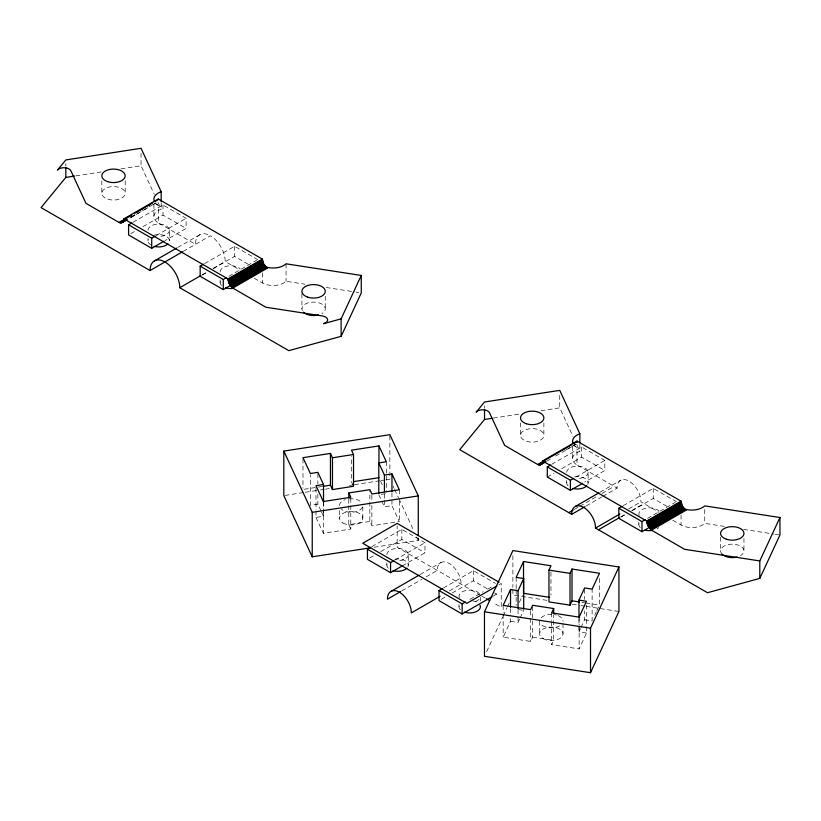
<?xml version="1.0" encoding="UTF-8"?>
<svg xmlns="http://www.w3.org/2000/svg" width="821" height="821" viewBox="0 0 821 821"><rect width="100%" height="100%" fill="white"/><g stroke="black" fill="none" stroke-linecap="round" stroke-linejoin="round"><path stroke-width="0.62" stroke-dasharray="4.11 3.08" d="M486.617 651.679L502.698 617.023M503.242 615.873L506.988 607.786M507.522 606.627L509.133 603.158M532.634 606.555L532.634 637.075L530.623 641.417L503.17 637.168L510.529 621.323L510.529 614.96M519.324 602.368L522.474 595.574M510.529 621.323L518.051 622.482L519.58 619.167M520.093 618.059L523.685 610.331M586.492 626.71L586.492 633.073L579.133 648.918L551.681 644.67L553.693 640.329L553.693 614.898M586.492 633.073L578.969 631.913L580.509 628.588M581.022 627.49L584.603 619.752L584.603 610.855M594.753 615.257L596.333 611.861M596.857 610.721L599.484 605.067L599.484 577.091M131.103 216.929L135.547 214.373M130.991 217.052L135.434 214.486M131.463 217.155L141.448 211.387M142.556 210.74L148.519 207.159M149.33 206.728L155.99 202.879M129.872 218.078L139.868 212.311M144.301 209.745L148.745 207.179M153.188 204.624L155.405 203.341M133.033 222.275L162.999 204.973L186.121 218.324L186.121 228.433L165.031 240.604M130.806 233.667L135.249 231.101M143.018 226.617L162.999 215.081L186.121 228.433M156.154 235.627L186.121 218.324M177.685 247.49L199.842 234.703M183.299 251.359L210.35 235.74A21.028 12.141 60 0 1 225.211 261.489L240.204 270.14M204.603 263.603L234.58 246.3L257.702 259.652M201.956 274.922L207.487 271.72M213.029 268.529L225.211 261.489M202.387 274.984L206.82 272.428M213.481 268.58L234.58 256.398L248.886 264.67M228.843 276.308L256.593 260.288M371.872 546.653L401.849 529.35L424.97 542.702L424.97 552.81L402.772 565.628M369.655 558.044L374.099 555.478M380.759 551.63L401.849 539.459L424.97 552.81M566.1 449.867L576.085 444.099M546.817 461.145L553.005 457.584M555.694 456.024L575.675 444.489L573.479 444.992M551.722 464.347L581.689 447.045L604.81 460.396L604.81 470.505L584.829 482.04M395.004 560.004L424.97 542.702M547.279 477.022L553.939 473.173M561.708 468.688L581.689 457.153L604.81 470.505M575.952 477.063L604.81 460.396M420.157 574.526L441.185 562.385M401.88 590.853L421.799 579.349M426.222 576.794L437.285 570.41L437.234 569.661A16.933 9.78 60 0 1 448.256 562.96A16.933 9.78 60 0 1 460.909 581.165L461.104 584.162L448.933 591.192M599.977 492.231L621.025 480.08M574.29 509.42L578.723 506.865M579.831 506.229L597.555 495.987M601.988 493.431L614.17 486.401M443.453 587.98L473.419 570.677L495.443 583.392M586.112 506.013L601.619 497.054M602.727 496.418L617.125 488.105L617.074 487.356A16.933 9.78 60 0 1 628.096 480.654A16.933 9.78 60 0 1 640.749 498.86L640.944 501.857L658.894 512.222M441.226 599.361L445.67 596.805M452.33 592.957L473.419 580.786L487.736 589.047M623.293 505.674L653.259 488.372L676.391 501.723M469.91 599.402L483.23 591.715M487.664 589.15L492.107 586.594M628.763 508.887L640.944 501.857M499.014 584.757L501.231 583.474L501.231 607.324L492.969 602.563M620.635 516.994L625.068 514.439M631.718 510.6L643.9 503.56M621.076 517.056L626.618 513.854M632.17 510.652L653.259 498.48L667.576 506.742M493.216 596.056L496.541 594.127L496.541 591.602M647.523 518.379L675.273 502.36M75.85 175.858L102.173 171.784M120.974 168.88L141.038 165.78L154.297 194.341M493.288 418.125L520.863 413.866M540.916 410.757L559.727 407.852L572.976 436.413M304.242 489.254L321.709 486.555M285.082 495.402L304.016 492.467M305.279 492.272L319.164 490.127M320.426 489.932L324.223 489.347M325.485 489.152L329.272 488.557M349.469 485.437L353.256 484.852M354.518 484.657L379.764 480.747M381.026 480.552L384.813 479.967M386.075 479.772L389.862 479.187L389.862 474.097M320.949 510.765L317.871 504.135L310.348 505.305L310.348 474.784M381.293 494.324L386.311 493.554M315.993 511.103L315.993 517.456L323.515 516.296L323.515 509.933M378.789 494.714L384.433 506.875L391.956 505.705L399.304 521.561L371.862 525.799L369.84 521.458L369.84 490.948M348.781 505.644L348.781 524.722L369.84 521.458M315.993 517.456L323.351 533.311L350.803 529.063L350.803 498.542M374.099 547.248L418.279 540.413L418.279 537.868M254.13 278.186L262.381 282.947A15.168 8.754 0 0 0 286.057 281.295L304.858 284.199M326.163 287.494L354.99 291.958M356.252 292.153L358.756 292.533M672.82 520.257L681.071 525.019A15.168 8.754 0 0 0 704.736 523.367L724.799 526.466M743.6 529.371L773.68 534.03M774.932 534.225L779.95 534.994M582.017 602.368L584.511 602.747M585.763 602.942L599.484 605.067M546.971 600.346L512.889 595.071L512.889 588.719M572.227 604.256L579.8 605.426M581.063 605.621L584.85 606.206M586.112 606.401L618.931 611.481M518.677 609.551L522.433 610.136M584.603 619.752L592.126 620.912L592.126 589.129M532.634 637.075L553.693 640.329M155.621 203.259A15.168 8.754 0 0 0 158.309 205.383L158.309 222.86L195.48 244.319A21.028 12.141 60 0 1 210.35 235.74M574.31 445.331A15.168 8.754 0 0 0 576.999 447.455L576.999 464.932L617.125 488.105M494.345 592.865L496.541 594.127M480.89 595.584L397.159 547.238L397.159 525.902M481.989 596.21L485.283 598.119M572.175 444.613L576.999 447.455M154.451 203.115L158.309 205.383M576.691 444.418L579.872 451.273A15.168 8.754 0 0 0 576.999 464.932M393.085 486.114L394.152 488.433M394.685 489.583L398.442 497.67M398.975 498.829L413.989 531.166M416.668 536.944L418.279 540.413M380.534 481.096L382.637 485.622M353.02 485.201L351.501 481.948L351.501 456.517M348.781 524.722L350.803 529.063M321.463 511.873L323.515 516.296M158.001 202.346L161.183 209.201A15.168 8.754 0 0 0 158.309 222.86M743.949 538.402L743.949 550.891M720.592 537.16L720.592 550.891M704.736 509.625L704.736 523.367M681.071 515.034L681.071 525.019M653.259 488.372L653.259 498.48M638.841 522.125L638.841 524.465M566.716 472.332A10.704 6.178 0 0 1 577.42 466.154A10.704 6.178 0 0 1 588.123 472.332L588.123 482.82M586.492 605.098L586.492 625.448M584.603 589.232L584.603 599.402M581.689 447.045L581.689 457.153M579.872 443.781L579.872 451.273M579.133 617.135L579.133 624.76M579.133 626.033L579.133 648.918M578.969 619.198L578.969 631.913M572.586 446.532L572.586 459.021M566.716 480.49L566.716 482.82M563.011 623.662L563.011 633.833M559.727 395.363L559.727 407.852M551.681 612.887L551.681 620.512M551.681 621.784L551.681 644.67M550.973 572.134L550.973 595.02M543.871 422.887L543.871 435.376A11.679 6.742 0 0 1 526.353 441.216A11.679 6.742 0 0 1 526.353 429.537A11.679 6.742 0 0 1 543.871 435.376M539.643 621.117L539.643 633.833M530.623 610.896L530.623 617.259M530.623 618.531L530.623 641.417M520.514 422.887L520.514 435.376M518.051 609.767L518.051 622.482M516.163 577.379L516.163 588.821M516.163 590.094L516.163 605.344M512.889 555.663L512.889 587.446M510.529 608.607L510.529 613.687M503.17 605.385L503.17 613.01M503.17 614.282L503.17 637.168M484.513 405.748L484.513 408.242M480.408 597.442L480.408 600.941M473.419 570.677L473.419 580.786M459.001 604.43L459.001 606.77M386.876 554.637A10.704 6.178 0 0 1 397.58 548.459A10.704 6.178 0 0 1 408.283 554.637L408.283 565.125M401.849 529.35L401.849 539.459M399.304 489.768L399.304 496.13M399.304 501.21L399.304 521.561M391.956 492.99L391.956 505.705M389.862 435.961L389.862 472.834M386.876 562.796L386.876 565.125M386.311 461.761L386.311 491.009M384.433 494.16L384.433 499.24M384.433 500.512L384.433 506.875M371.862 495.289L371.862 500.369M371.862 505.459L371.862 525.799M362.831 518.215L362.831 505.5A11.679 6.742 0 0 1 354.169 512.017A11.679 6.742 0 0 1 341.033 508.876M348.781 499.291L348.781 504.371M339.473 510.59L339.473 518.215M325.26 296.33L325.26 308.819M323.515 502.308L323.515 508.671M323.351 501.518L323.351 533.311M317.871 473.625L317.871 483.795M317.871 493.965L317.871 504.135M315.993 488.218L315.993 509.831M302.99 458.939L302.99 488.177M301.902 293.836L301.902 308.819M286.057 263.808L286.057 281.295M262.381 272.962L262.381 282.947M234.58 246.3L234.58 256.398M220.151 280.053L220.151 282.393M148.026 230.26A10.704 6.178 0 0 1 158.73 224.082A10.704 6.178 0 0 1 169.444 230.26L169.444 240.748M162.999 204.973L162.999 215.081M161.183 202.951L161.183 209.201M153.907 204.46L153.907 216.949M148.026 238.418L148.026 240.748M141.038 153.291L141.038 165.78M125.182 180.815L125.182 193.304A11.679 6.742 0 0 1 107.664 199.144A11.679 6.742 0 0 1 107.664 187.465A11.679 6.742 0 0 1 125.182 193.304M101.825 180.815L101.825 193.304M65.824 163.677L65.824 166.17M302.302 310.564A11.679 6.742 0 0 1 316.608 302.302A11.679 6.742 0 0 1 321.842 313.591M153.383 235.391A10.704 6.178 0 0 1 165.247 235.843A10.704 6.178 0 0 1 169.075 242.349M151.167 245.12A10.704 6.178 0 0 1 148.396 239.147M639.2 515.567A10.704 6.178 0 0 1 645.45 508.261A10.704 6.178 0 0 1 658.822 510.878M588.123 472.332A10.704 6.178 0 0 1 577.42 478.51M568.153 485.909A10.704 6.178 0 0 1 567.085 481.219M574.649 476.847A10.704 6.178 0 0 1 587.764 484.421M658.822 527.554A10.704 6.178 0 0 1 657.118 528.837M640.277 527.554A10.704 6.178 0 0 1 639.2 522.864M169.444 230.26A10.704 6.178 0 0 1 158.73 236.438M220.151 271.895A10.704 6.178 0 0 1 228.084 265.932A10.704 6.178 0 0 1 240.132 268.806M221.588 285.482A10.704 6.178 0 0 1 220.521 280.792M722.152 554.267A11.679 6.742 0 0 1 725.569 545.37A11.679 6.742 0 0 1 741.219 546.56A11.679 6.742 0 0 1 740.532 555.663M394.809 559.152A10.704 6.178 0 0 1 407.924 566.726M388.312 568.214A10.704 6.178 0 0 1 387.235 563.524M460.437 609.859A10.704 6.178 0 0 1 459.36 605.169M472.475 600.798A10.704 6.178 0 0 1 477.278 602.398M559.583 625.889A11.679 6.742 0 0 1 540.044 622.862M541.213 617.741A11.679 6.742 0 0 1 551.322 614.375M554.349 614.601A11.679 6.742 0 0 1 556.269 615.011M558.023 615.596A11.679 6.742 0 0 1 563.011 621.117M339.473 505.5A11.679 6.742 0 0 1 345.313 499.661M349.12 498.86A11.679 6.742 0 0 1 361.261 502.134M408.283 554.637A10.704 6.178 0 0 1 397.58 560.815M478.982 599.371A10.704 6.178 0 0 1 473.368 602.091M459.36 597.873A10.704 6.178 0 0 1 465.61 590.566A10.704 6.178 0 0 1 478.982 593.183M543.071 638.605A11.679 6.742 0 0 0 562.611 635.577A11.679 6.742 0 0 0 548.305 627.316A11.679 6.742 0 0 0 543.071 638.605M342.891 522.987A11.679 6.742 0 0 0 362.43 519.96A11.679 6.742 0 0 0 348.125 511.709A11.679 6.742 0 0 0 342.891 522.987"/><path stroke-width="1.23" d="M123.899 218.879L227.971 278.955L229.295 283.892L232.805 288.079L267.215 268.21L263.705 264.023L262.381 259.097L158.309 199.01L123.899 218.879C124.443 221.968 120.82 224.03 118.398 222.07L85.979 203.351L70.863 170.789A7.153 4.126 0 0 0 64.602 167.741A7.153 4.126 0 0 0 57.491 170.091L65.824 159.931L141.038 148.293L161.183 191.714L161.183 201.709M579.872 442.529L579.872 433.786L559.727 390.365L484.513 402.003L476.18 412.163A7.153 4.126 0 0 1 483.292 409.812A7.153 4.126 0 0 1 489.552 412.86L504.669 445.423L537.088 464.142C539.51 466.102 543.133 464.039 542.589 460.95L576.999 441.082L681.071 501.169L682.395 506.095L685.904 510.282L651.494 530.15L647.985 525.963L646.661 521.037L542.589 460.95M576.886 442.427L576.999 441.082M65.824 167.422L65.824 177.408L41.05 207.61L150.058 270.55A21.028 12.141 60 0 1 164.929 261.961A21.028 12.141 60 0 1 179.789 287.709L288.807 350.649L341.115 336.343L341.115 318.866L361.261 275.445L286.057 263.808A15.168 8.754 0 0 1 266.055 267.02M341.115 336.343L361.261 292.923L361.261 275.445M484.472 611.799L512.889 550.573L618.931 566.983L618.931 611.481L590.515 672.707L484.472 656.297L484.472 611.799L590.515 628.198L618.931 566.983M578.969 617.926L578.969 600.12L584.603 587.959L592.126 589.129L599.484 573.274L572.032 569.035L572.032 600.818L570.02 605.159L548.962 601.906L548.962 570.113L550.973 565.772L523.521 561.523L516.163 577.379L523.685 578.538L518.051 590.699L510.529 589.529L503.17 605.385L530.623 609.634L532.634 605.282L553.693 608.546L553.693 613.626M553.693 608.546L551.681 612.887L579.133 617.135L586.492 601.28L578.969 600.12M570.02 605.159L570.02 573.376L572.032 569.035M585.004 506.649L571.703 514.326L571.652 513.577A16.933 9.78 60 0 1 582.674 506.875A16.933 9.78 60 0 1 595.328 525.081L595.523 528.077L707.497 592.721L759.794 578.415L759.794 560.938L779.95 517.517L704.736 505.88A15.168 8.754 0 0 1 682.805 508.394M759.794 578.415L779.95 534.994L779.95 517.517M484.513 409.494L484.513 419.49L459.739 449.682L571.703 514.326M123.899 219.515L127.234 217.586M129.451 216.303L131.678 215.02M135.003 213.101L137.22 211.818M140.555 209.899L142.772 208.616M144.999 207.333L152.768 202.849M154.984 201.566L157.201 200.283M119.076 222.409L124.628 219.207M126.845 217.924L130.17 216.005M136.83 212.157L140.165 210.238M142.382 208.955L144.599 207.672M147.934 205.753L150.151 204.47M119.743 222.655L124.176 220.09M123.602 220.859L125.818 219.576M120.379 222.789L125.931 219.587M123.335 221.424L126.66 219.494M120.995 222.819L126.547 219.618M121.58 222.748L127.122 219.535M122.103 222.563L126.547 219.997M163.923 241.251L151.711 248.301L128.589 234.95L128.589 224.841L131.924 222.922M128.589 224.841L151.711 238.193L155.046 236.274M154.42 260.924L176.577 248.127M150.058 270.55L182.652 251.729M264.711 265.655L223.291 289.618L200.16 276.267L200.16 266.168L203.495 264.239M179.789 287.709L200.847 275.558M200.16 266.168L223.291 279.509L226.617 277.59M227.971 278.955L262.381 259.097M227.971 279.592L262.381 259.734M228.084 280.433L262.494 260.565M228.279 281.295L262.689 261.427M228.546 282.167L262.956 262.299M228.885 283.04L263.295 263.172M229.295 283.892L263.705 264.023M229.777 284.723L264.188 264.855M230.875 286.262L265.286 266.394M231.491 286.94L265.901 267.071M232.138 287.545L266.548 267.677M402.772 565.628L390.56 572.678L367.439 559.327L367.439 549.218L370.764 547.299M537.765 464.481L551.476 456.455M552.194 456.148L561.461 450.688M562.18 450.38L568.84 446.542M569.23 446.203L571.447 444.92M573.674 443.638L576.999 441.719M542.476 462.295L544.703 461.012M538.422 464.727L542.866 462.161M539.069 464.86L544.621 461.659M539.684 464.891L545.349 461.566M540.259 464.819L545.811 461.618M540.793 464.635L545.708 461.792M582.612 483.323L570.4 490.373L547.279 477.022L547.279 466.913L550.604 464.994M367.439 549.218L390.56 562.57L393.895 560.651M547.279 466.913L570.4 480.264L573.735 478.345M391.391 591.13L419.049 575.162M400.771 591.489L387.491 599.156L387.44 598.406A16.933 9.78 60 0 1 398.462 591.705A16.933 9.78 60 0 1 411.116 609.911L411.311 612.907L440.087 596.303M575.603 506.3L598.868 492.867M568.748 512.622L573.181 510.067M492.107 596.693L462.131 613.995L439.009 600.644L439.009 590.545L442.345 588.616M683.4 507.727L641.981 531.69L618.849 518.338L618.849 508.24L622.185 506.311M439.009 590.545L462.131 603.897L465.466 601.967M595.523 528.077L619.896 514.008M496.797 586.04L466.821 603.343L362.749 543.256L397.159 523.388L499.014 582.192M598.478 529.781L619.527 517.63M618.849 508.24L641.981 521.592L645.306 519.662M646.661 521.037L681.071 501.169M646.661 521.674L681.071 501.805M646.774 522.505L681.184 502.637M646.969 523.367L681.379 503.499M647.235 524.239L681.646 504.371M647.574 525.112L681.984 505.243M647.985 525.963L682.395 506.095M648.457 526.795L682.867 506.926M649.565 528.334L683.975 508.466M650.181 529.011L684.591 509.143M650.827 529.617L685.237 509.749M341.115 318.866L323.515 323.679A7.153 4.126 0 0 0 327.579 319.574A7.153 4.126 0 0 0 322.304 315.952L265.901 307.228L232.805 288.079M65.824 177.408L74.598 176.053M484.513 419.49L492.036 418.32M370.312 547.833L312.237 556.812L283.82 495.597L283.82 451.088L389.862 434.689L418.279 495.905L418.279 535.323M378.789 493.442L378.789 462.921L386.311 461.761L378.953 445.916L351.501 450.165L353.523 454.506L353.523 486.289L332.464 489.552L332.464 457.759L330.442 453.418L302.99 457.666L310.348 473.512L317.871 472.352L323.515 484.503L323.515 502.308M332.464 457.759L353.523 454.506M323.515 484.503L315.993 485.673L323.351 501.518L350.803 497.269L348.781 492.928L369.84 489.675L371.862 494.016L399.304 489.768L391.956 473.922L384.433 475.082L378.789 462.921M322.961 486.36L330.442 485.201L332.464 489.552M353.995 481.558L378.953 477.699M283.82 451.088L312.237 512.314L418.279 495.905M759.794 560.938L684.591 549.3L651.494 530.15M548.962 570.113L570.02 573.376M549.731 597.37L523.521 593.316L523.521 561.523M572.032 600.818L579.523 601.978M264.321 266.558L267.215 268.21M683.01 508.64L685.904 510.282M486.381 598.755L489.675 600.654M641.981 521.592L641.981 531.69M590.515 628.198L590.515 672.707M570.4 480.264L570.4 490.373M523.685 578.538L523.685 609.059M518.051 590.699L518.051 608.494M510.529 589.529L510.529 607.335M462.131 603.897L462.131 613.995M391.956 473.922L391.956 491.717M390.56 562.57L390.56 572.678M384.433 475.082L384.433 491.615M378.953 445.916L378.953 463.711M348.781 492.928L348.781 498.019M330.442 453.418L330.442 485.201M312.237 512.314L312.237 556.812M223.291 279.509L223.291 289.618M158.309 199.01L158.309 199.647M151.711 238.193L151.711 248.301M318.517 314.925A11.679 6.742 0 0 1 303.472 312.185M572.832 442.847A15.168 8.754 0 0 1 579.872 433.786M652.315 530.428A10.704 6.178 0 0 1 645.019 530.058M168.007 243.837A10.704 6.178 0 0 1 154.204 246.351M154.143 200.776A15.168 8.754 0 0 1 161.183 191.714M586.697 485.909A10.704 6.178 0 0 1 572.894 488.423M233.626 288.356A10.704 6.178 0 0 1 225.508 287.74M737.207 556.997A11.679 6.742 0 0 1 722.152 554.267M406.857 568.214A10.704 6.178 0 0 1 393.054 570.728M480.049 605.169A10.704 6.178 0 0 1 476.221 611.666A10.704 6.178 0 0 1 464.347 612.117M307.742 297.171A11.679 6.742 0 0 0 325.26 291.332A11.679 6.742 0 0 0 307.742 285.492A11.679 6.742 0 0 0 307.742 297.171M107.664 181.667A11.679 6.742 0 0 0 125.182 175.827A11.679 6.742 0 0 0 107.664 169.988A11.679 6.742 0 0 0 107.664 181.667M526.353 423.739A11.679 6.742 0 0 0 543.871 417.899A11.679 6.742 0 0 0 526.353 412.06A11.679 6.742 0 0 0 526.353 423.739M726.431 539.243A11.679 6.742 0 0 0 743.949 533.404A11.679 6.742 0 0 0 726.431 527.564A11.679 6.742 0 0 0 726.431 539.243"/></g></svg>
